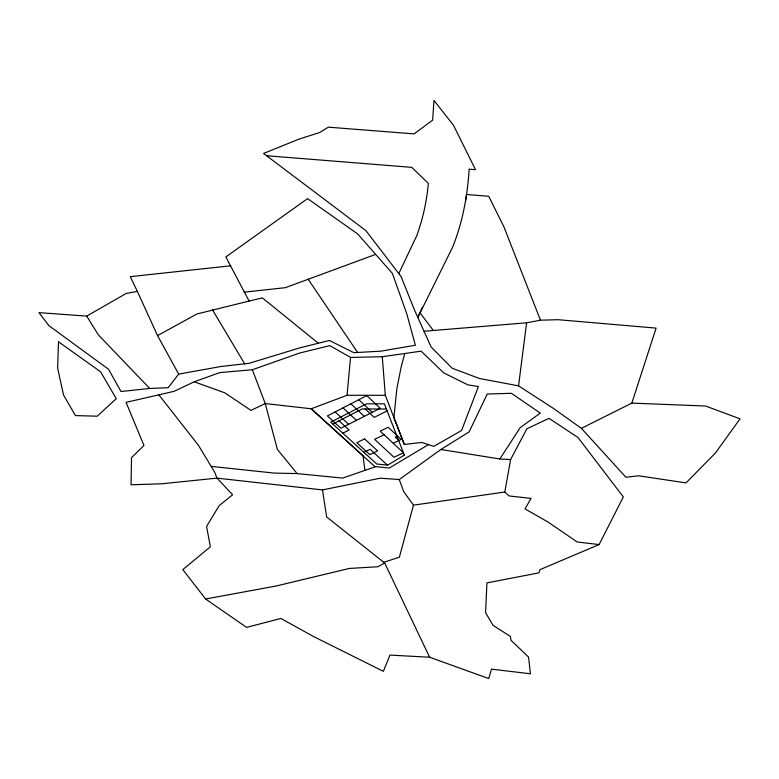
<?xml version="1.0" encoding="UTF-8"?>
<svg xmlns="http://www.w3.org/2000/svg" width="779" height="779" viewBox="0 0 779 779"><rect width="100%" height="100%" fill="white"/><g stroke="black" fill="none" stroke-linecap="round" stroke-linejoin="round"><path stroke-width="1.17" d="M194.224 381.788L224.79 392.83L250.935 410.358L265.249 403.561L311.211 408.771L347.044 395.284L350.54 357.444L329.819 345.623L299.603 353.053L252.328 369.752L219.931 372.566L194.224 381.788L174.038 391.34L126.071 402.363L143.969 445.491L131.534 457.624L131.028 484.801L161.701 483.788L217 478.131L322.487 489.913L380.318 478.199L399.257 479.543L440.836 449.512L469.162 431.858L487.226 394.028L511.394 393.298L540.295 413.113L520.177 427.671L499.865 458.967L440.836 449.512M518.551 385.848L526.614 322.798L540.451 320.188L558.115 319.702L656.103 328.105L631.847 403.103L581.407 428.353L553.402 408.391L518.551 385.848L479.591 378.545L452.112 368.204L431.089 346.986L414.788 310.714L401.049 276.526L365.955 230.681L263.565 153.463L298.708 139.217L319.926 132.42L328.349 127.162L414.029 133.881L432.637 120.18L433.991 100.423L453.524 125.361L475.511 169.676L469.124 169.16C467.566 195.841 462.541 222.443 452.55 247.303L417.826 317.452L422.422 307.257M465.472 201.372L466.563 194.497L488.725 196.289L504.042 227.147L540.451 320.188M599.119 544.56L577.249 541.999L547.773 521.881L525.046 508.911L531.035 498.404L508.979 495.931L504.811 492.007L510.605 459.561L526.886 428.771L548.991 418.352L577.911 437.438L623.336 496.944L599.119 544.56L540.09 569.595L538.825 572.877L486.943 582.887L485.57 612.645L493.029 625.352L510.391 636.433L510.966 640.28L528.532 657.048L530.441 673.786L491.5 669.142L488.725 678.577L429.618 657.223L389.958 655.09L383.365 671.332L313.771 636.667L280.898 618.448L246.553 627.387L205.598 599.002L182.831 569.595L210.349 546.819L206.581 526.39L219.162 505.659L232.619 494.792L217 478.131L214.585 472.064L198.421 445.286L158.838 394.817M399.257 479.543L403.746 491.705L413.474 505.172L399.384 557.18L383.794 562.302L384.709 563.042L429.618 657.223M404.768 353.5L401.185 366.88L396.842 388.672L393.921 417.593L404.301 444.468L421.741 442.433L433.835 446.357L461.558 430.495L478.413 386.55L467.945 384.875L443.796 372.917L421.098 351.163L382.265 356.724L350.54 357.444M398.799 273.585L416.765 235.667C422.88 218.841 426.765 201.216 428.353 183.377L411.76 167.358L266.545 155.722M178.683 374.105L168.157 387.728L149.695 388.458L121.018 391.516L108.563 369.295L48.98 325.7L38.95 312.642L86.703 316.108L126.169 293.479L137.338 291.375L157.553 335.593L178.683 374.105L220.944 366.5L249.212 363.287L299.457 347.97L329.439 340.462L353.832 352.683L380.931 351.163L415.373 345.214L406.706 313.567L392.382 273.39L357.658 233.924L307.578 198.626L225.842 256.924L249.095 301.064L262.348 297.89L318.368 343.237M428.479 444.614L389.296 468.033L374.826 466.543M157.553 335.593L196.98 313.966L249.095 301.064M332.769 423.99L362.196 408.965L386.413 409.014M342.857 433.173L349.099 430.037L339.011 420.806M387.134 410.884L374.193 417.398L365.185 408.975M384.037 434.701L374.621 439.346L394.018 457.263L403.425 452.745L380.22 431.147L388.137 427.223L401.156 439.424L393.249 443.28M363.929 452.356L370.152 449.308L387.406 465.102M396.978 436.191L395.206 437.058L398.527 440.164M375.478 254.47L285.396 287.665L244.187 292.164M205.598 599.002L276.263 585.983L349.372 568.436L377.834 566.752L384.709 563.042L326.654 516.954L322.487 489.913M413.474 505.172L504.811 492.007M230.74 265.795L130.278 276.662L137.338 291.375M424.068 331.26L526.614 322.798M347.044 395.284L385.323 395.304L404.301 444.468M364.903 470.399L363.072 455.871L311.211 408.771L375.166 466.855L342.624 478.092L297.111 473.603L274.325 473.096L211.275 466.407M631.847 403.103L705.589 406.025L740.05 418.849L715.434 452.979L686.026 482.902L638.566 475.784L625.917 477.264L581.407 428.353M499.865 458.967L510.605 459.561M335.174 411.925L348.651 424.302M342.994 407.894L356.461 420.348M350.871 403.824L364.329 416.356M358.807 399.734L372.265 412.344M149.695 388.458L98.3 334.795L86.703 316.108M297.111 473.603L277.343 449.327L265.249 403.561L252.328 369.752M419.92 312.72L433.358 330.5M308.094 279.116L357.6 352.439M212.492 309.838L244.733 363.968M382.265 356.724L385.323 395.304M58.522 341.815L57.627 368.009L63.498 394.924L75.436 415.587L97.239 416.19L116.256 398.702L100.579 371.778L58.522 341.815M404.35 455.131L387.669 465.131L376.724 464.011L330.734 422.14L366.519 403.824L384.398 403.853L404.35 455.131M366.802 395.605L327.423 415.928L340.9 428.226L380.249 408.293L366.802 395.605M364.562 438.908L356.821 442.745L369.869 454.644L377.601 450.885L364.562 438.908"/></g></svg>
